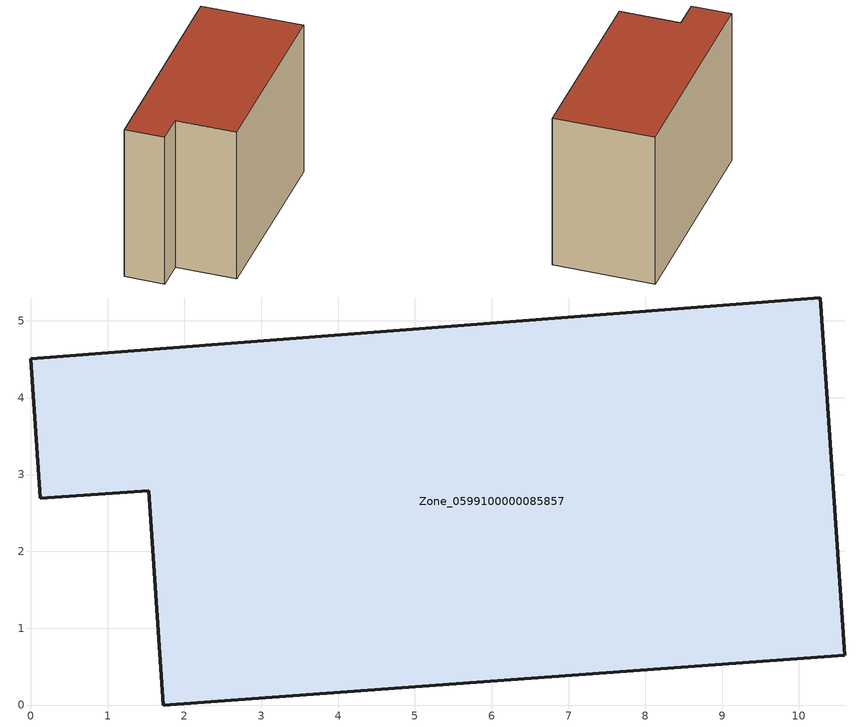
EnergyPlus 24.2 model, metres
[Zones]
Zone_0599100000085857
 floor ground (C_G): 1.53,2.79 0.12,2.69 0,4.51 10.28,5.3 10.6,0.65 1.72,0 z0
 wall outside (C_F): 10.28,5.3 0,4.51 0.12,2.69 1.53,2.79 1.72,0 10.6,0.65 10.28,5.3 z0:7.47
 roof outside (C_R): 1.72,0 10.6,0.65 10.28,5.3 0,4.51 0.12,2.69 1.53,2.79 z7.47
[BUILDING]
Pand.0599100000085857: North Axis=0; Terrain=City; Loads Convergence Tolerance Value=0.04; Temperature Convergence Tolerance Value=0.4; Solar Distribution=FullExterior; Maximum Number of Warmup Days=25; Minimum Number of Warmup Days=1
[Site:Location]
Rotterdam.The.Hague.AP_ZH_NLD Design_Conditions: Latitude=51.96; Longitude=4.45; Time Zone=1; Elevation=-4.5
[SITE:GROUNDTEMPERATURE:BUILDINGSURFACE]
18, 18, 18, 18, 18, 18, 18, 18, 18, 18, 18, 18
[MATERIAL] Thermal Absorptance=0.9; Solar Absorptance=0.7; Visible Absorptance=0.7
Name | Roughness | Thickness | Conductivity | Density | Specific Heat
G.TI.1946 | MediumSmooth | 0.15 | 1 | 540 | 1210
F.TI.1946 | Rough | 0.3 | 0.857143 | 1920 | 840
R.TI.1946 | MediumRough | 0.2 | 0.1 | 1500 | 1000
[CONSTRUCTION]
C_G: G.TI.1946
C_F: F.TI.1946
C_R: R.TI.1946
[ZONE]
Zone_0599100000085857: Type=1; Multiplier=1; Ceiling Height=Autocalculate; Volume=Autocalculate; Floor Area=autocalculate; Part of Total Floor Area=Yes
[ZONEINFILTRATION:DESIGNFLOWRATE]
Infil_Zone_0599100000085857: Zone or ZoneList or Space or SpaceList=Zone_0599100000085857; Schedule=AlwaysOn; Design Flow Rate Calculation Method=Flow/Area; Flow Rate per Floor Area=0.003; Constant Term Coefficient=1; Temperature Term Coefficient=0; Velocity Term Coefficient=0; Velocity Squared Term Coefficient=0
[HVACTEMPLATE:ZONE:IDEALLOADSAIRSYSTEM]
Zone_0599100000085857: Maximum Heating Supply Air Temperature=50; Minimum Cooling Supply Air Temperature=13; Maximum Heating Supply Air Humidity Ratio=0.0156; Minimum Cooling Supply Air Humidity Ratio=0.0077; Heating Limit=NoLimit; Cooling Limit=NoLimit; Dehumidification Control Type=ConstantSensibleHeatRatio; Cooling Sensible Heat Ratio=0.7; Dehumidification Setpoint=60; Humidification Control Type=None; Humidification Setpoint=30; Outdoor Air Method=None; Outdoor Air Flow Rate per Person=0.00944; Outdoor Air Flow Rate per Zone Floor Area=0; Outdoor Air Flow Rate per Zone=0; Demand Controlled Ventilation Type=None; Outdoor Air Economizer Type=NoEconomizer; Heat Recovery Type=None; Sensible Heat Recovery Effectiveness=0.7; Latent Heat Recovery Effectiveness=0.65
[ZONECONTROL:THERMOSTAT]
ThermostatControl_Zone_0599100000085857: Zone or ZoneList=Zone_0599100000085857; Control Type Schedule=DualSetpointControlType; Control 1=Thermostat_Zone_0599100000085857; Temperature Difference Between Cutout And Setpoint=0
[THERMOSTATSETPOINT:DUALSETPOINT]
Thermostat_Zone_0599100000085857: Heating Setpoint Temperature Schedule=HeatingSetpoint_Zone_0599100000085857; Cooling Setpoint Temperature Schedule=CoolingSetpoint_Zone_0599100000085857
[SCHEDULE:COMPACT]
HeatingSetpoint_Zone_0599100000085857: Through: 12/31, For: AllDays, Until: 24:00, 21
CoolingSetpoint_Zone_0599100000085857: Through: 12/31, For: AllDays, Until: 24:00, 24
DualSetpointControlType: Through: 12/31, For: AllDays, Until: 24:00, 4
AlwaysOn: Through: 12/31, For: AllDays, Until: 24:00, 1
